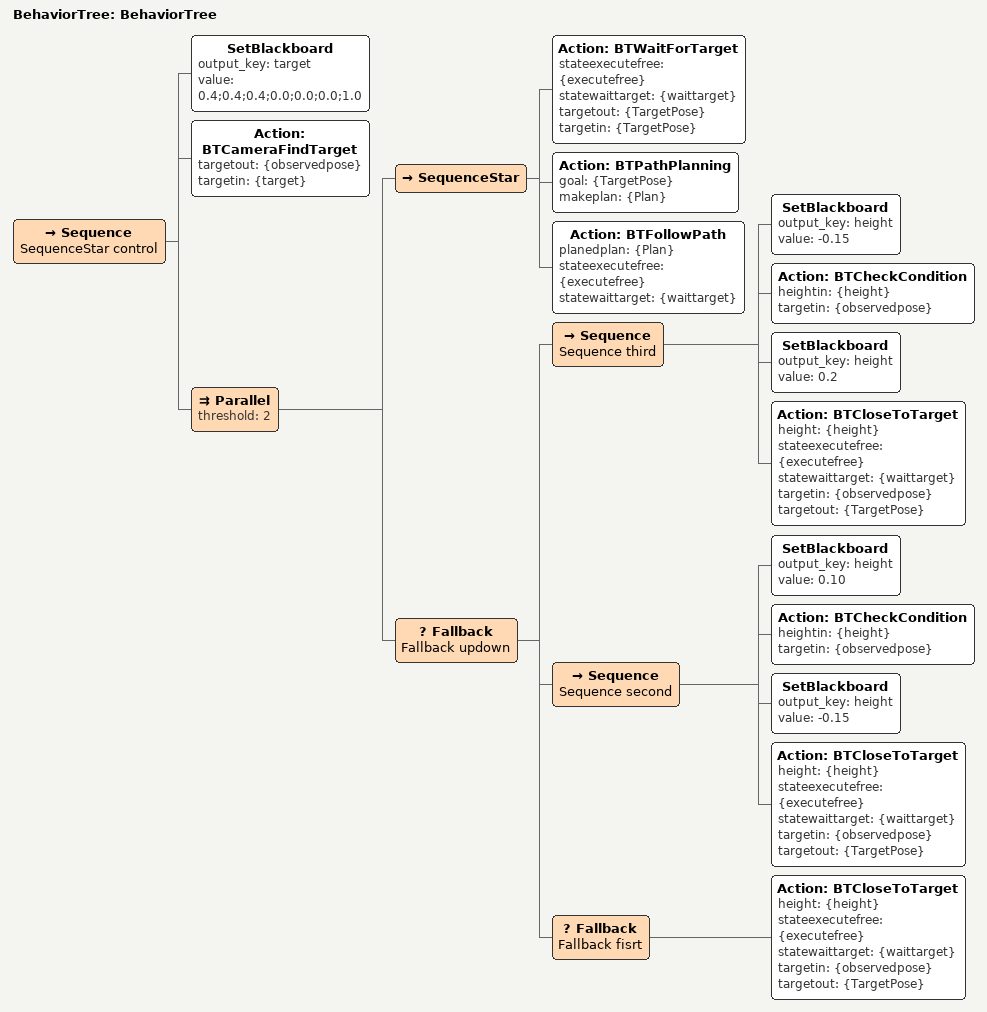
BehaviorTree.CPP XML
<?xml version="1.0"?>
<root main_tree_to_execute="BehaviorTree">
    <BehaviorTree ID="BehaviorTree">
        <Sequence name="SequenceStar control">
            <SetBlackboard output_key="target" value="0.4;0.4;0.4;0.0;0.0;0.0;1.0"/>
            <Action ID="BTCameraFindTarget" targetout="{observedpose}" targetin="{target}"/>
            <Parallel threshold="2">
                <SequenceStar>
                    <Action ID="BTWaitForTarget" stateexecutefree="{executefree}" statewaittarget="{waittarget}" targetout="{TargetPose}" targetin="{TargetPose}"/>
                    <Action ID="BTPathPlanning" goal="{TargetPose}" makeplan="{Plan}"/>
                    <Action ID="BTFollowPath" planedplan="{Plan}" stateexecutefree="{executefree}" statewaittarget="{waittarget}"/>
                </SequenceStar>
                <Fallback name="Fallback updown">
                    <Sequence name="Sequence third">
                        <SetBlackboard output_key="height" value="-0.15"/>
                        <Action ID="BTCheckCondition" heightin="{height}" targetin="{observedpose}"/>
                        <SetBlackboard output_key="height" value="0.2"/>
                        <Action ID="BTCloseToTarget" height="{height}" stateexecutefree="{executefree}" statewaittarget="{waittarget}" targetin="{observedpose}" targetout="{TargetPose}"/>
                    </Sequence>
                    <Sequence name="Sequence second">
                        <SetBlackboard output_key="height" value="0.10"/>
                        <Action ID="BTCheckCondition" heightin="{height}" targetin="{observedpose}"/>
                        <SetBlackboard output_key="height" value="-0.15"/>
                        <Action ID="BTCloseToTarget" height="{height}" stateexecutefree="{executefree}" statewaittarget="{waittarget}" targetin="{observedpose}" targetout="{TargetPose}"/>
                    </Sequence>
                    <Fallback name="Fallback fisrt">
                        <Action ID="BTCloseToTarget" height="{height}" stateexecutefree="{executefree}" statewaittarget="{waittarget}" targetin="{observedpose}" targetout="{TargetPose}"/>
                    </Fallback>
                </Fallback>
            </Parallel>
        </Sequence>
    </BehaviorTree>
</root>
